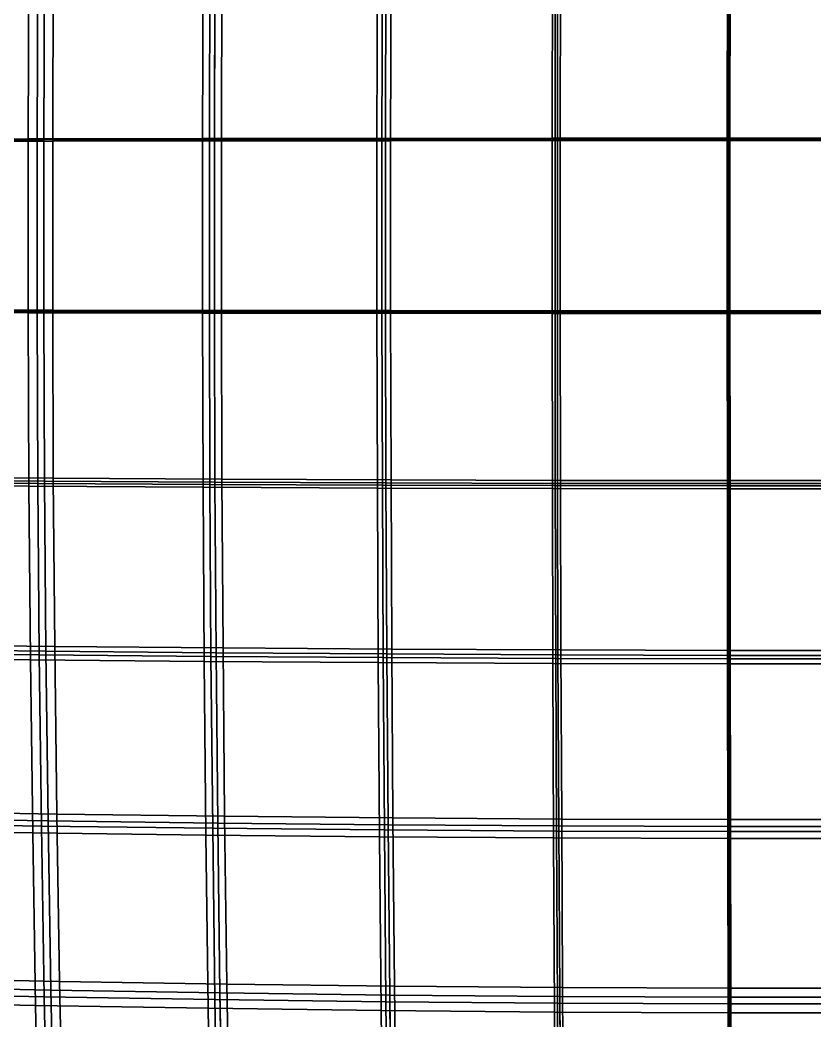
# Model space of a CAD drawing. Extents: x -19.1 to 22, y -19.1 to 19.9.
# Drawn here: x -4.93 to 0, y -4.93 to 1.28 of the extents above; entities that cross this region are included whole.
import ezdxf

# ---------------------------------------------------------------- set-up
doc = ezdxf.new("R2010")
doc.units = 0
for name, color, linetype in [('LOWERTENDONS', 7, 'CONTINUOUS'), ('TESTBASES', 7, 'CONTINUOUS'), ('UPPERTENDONS', 7, 'CONTINUOUS')]:
    doc.layers.add(name, color=color, linetype=linetype)

msp = doc.modelspace()

# ---------------------------------------------------------------- linework, layer by layer
at = {"layer": 'LOWERTENDONS'}
for p, q in [((-4.78, 0.528, 34.526), (-4.776, 1.582, 34.496)), ((-3.719, 1.588, 34.625), (-3.722, 0.53, 34.657)), ((-2.662, 0.531, 34.755), (-2.659, 1.593, 34.721)), ((-1.596, 1.596, 34.787), (-1.597, 0.532, 34.82)), ((-0.532, 1.597, 34.82), (-0.533, 0.533, 34.852)), ((-4.78, -0.528, 34.526), (-4.78, 0.528, 34.526)), ((-3.722, 0.53, 34.657), (-3.722, -0.53, 34.657)), ((-2.662, -0.531, 34.755), (-2.662, 0.531, 34.755)), ((-1.597, 0.532, 34.82), (-1.597, -0.532, 34.82)), ((-0.533, 0.533, 34.852), (-0.533, -0.533, 34.852)), ((-4.776, -1.582, 34.496), (-4.78, -0.528, 34.526)), ((-3.722, -0.53, 34.657), (-3.719, -1.588, 34.625)), ((-2.659, -1.593, 34.721), (-2.662, -0.531, 34.755)), ((-1.597, -0.532, 34.82), (-1.596, -1.596, 34.787)), ((-0.533, -0.533, 34.852), (-0.532, -1.597, 34.82)), ((-4.767, -2.636, 34.432), (-4.776, -1.582, 34.496)), ((-3.719, -1.588, 34.625), (-3.712, -2.646, 34.561)), ((-2.653, -2.653, 34.658), (-2.659, -1.593, 34.721)), ((-1.596, -1.596, 34.787), (-1.593, -2.659, 34.721)), ((-0.532, -1.597, 34.82), (-0.531, -2.662, 34.755)), ((-4.754, -3.688, 34.337), (-4.767, -2.636, 34.432)), ((-3.712, -2.646, 34.561), (-3.701, -3.701, 34.464)), ((-2.646, -3.712, 34.561), (-2.653, -2.653, 34.658)), ((-1.593, -2.659, 34.721), (-1.588, -3.719, 34.625)), ((-0.531, -2.662, 34.755), (-0.53, -3.722, 34.657)), ((-4.736, -4.736, 34.211), (-4.754, -3.688, 34.337)), ((-3.701, -3.701, 34.464), (-3.688, -4.754, 34.337)), ((-2.636, -4.767, 34.432), (-2.646, -3.712, 34.561)), ((-1.588, -3.719, 34.625), (-1.582, -4.776, 34.496)), ((-0.53, -3.722, 34.657), (-0.528, -4.78, 34.526)), ((-4.714, -5.779, 34.053), (-4.736, -4.736, 34.211)), ((-3.688, -4.754, 34.337), (-3.67, -5.801, 34.178)), ((-2.624, -5.817, 34.271), (-2.636, -4.767, 34.432)), ((-1.582, -4.776, 34.496), (-1.576, -5.828, 34.333)), ((-0.528, -4.78, 34.526), (-0.525, -5.833, 34.365))]:
    msp.add_line(p, q, dxfattribs=at)
at = {"layer": 'TESTBASES'}
for points in [[(-5.95, 0.536, 35.055), (-5.945, 1.608, 35.022), (-4.872, 1.614, 35.188), (-4.876, 0.539, 35.219)], [(-4.876, 0.539, 35.219), (-4.872, 1.614, 35.188), (-3.793, 1.62, 35.321), (-3.796, 0.541, 35.353)], [(-3.796, 0.541, 35.353), (-3.793, 1.62, 35.321), (-2.712, 1.625, 35.419), (-2.715, 0.542, 35.453)], [(-2.715, 0.542, 35.453), (-2.712, 1.625, 35.419), (-1.628, 1.628, 35.486), (-1.629, 0.543, 35.519)], [(-1.629, 0.543, 35.519), (-1.628, 1.628, 35.486), (-0.543, 1.629, 35.519), (-0.544, 0.544, 35.552)], [(-0.544, 0.544, 35.552), (-0.543, 1.629, 35.519), (0.543, 1.629, 35.519), (0.544, 0.544, 35.552)], [(-5.883, 0.53, 34.661), (-5.878, 1.59, 34.628), (-4.817, 1.596, 34.793), (-4.821, 0.533, 34.823)], [(-5.883, 0.53, 34.661), (-5.878, 1.59, 34.628), (-4.817, 1.596, 34.793), (-4.821, 0.533, 34.823)], [(-5.833, 0.525, 34.365), (-5.828, 1.576, 34.333), (-4.776, 1.582, 34.496), (-4.78, 0.528, 34.526)], [(-5.833, 0.525, 34.365), (-5.828, 1.576, 34.333), (-4.776, 1.582, 34.496), (-4.78, 0.528, 34.526)], [(-5.766, 0.519, 33.971), (-5.761, 1.558, 33.939), (-4.721, 1.564, 34.1), (-4.725, 0.522, 34.13)], [(-4.821, 0.533, 34.823), (-4.817, 1.596, 34.793), (-3.751, 1.602, 34.923), (-3.754, 0.535, 34.955)], [(-4.821, 0.533, 34.823), (-4.817, 1.596, 34.793), (-3.751, 1.602, 34.923), (-3.754, 0.535, 34.955)], [(-4.78, 0.528, 34.526), (-4.776, 1.582, 34.496), (-3.719, 1.588, 34.625), (-3.722, 0.53, 34.657)], [(-4.78, 0.528, 34.526), (-4.776, 1.582, 34.496), (-3.719, 1.588, 34.625), (-3.722, 0.53, 34.657)], [(-4.725, 0.522, 34.13), (-4.721, 1.564, 34.1), (-3.676, 1.57, 34.228), (-3.679, 0.524, 34.259)], [(-3.754, 0.535, 34.955), (-3.751, 1.602, 34.923), (-2.681, 1.607, 35.02), (-2.684, 0.536, 35.054)], [(-3.754, 0.535, 34.955), (-3.751, 1.602, 34.923), (-2.681, 1.607, 35.02), (-2.684, 0.536, 35.054)], [(-3.722, 0.53, 34.657), (-3.719, 1.588, 34.625), (-2.659, 1.593, 34.721), (-2.662, 0.531, 34.755)], [(-3.722, 0.53, 34.657), (-3.719, 1.588, 34.625), (-2.659, 1.593, 34.721), (-2.662, 0.531, 34.755)], [(-3.679, 0.524, 34.259), (-3.676, 1.57, 34.228), (-2.628, 1.575, 34.323), (-2.631, 0.525, 34.356)], [(-2.684, 0.536, 35.054), (-2.681, 1.607, 35.02), (-1.61, 1.61, 35.087), (-1.611, 0.537, 35.119)], [(-2.684, 0.536, 35.054), (-2.681, 1.607, 35.02), (-1.61, 1.61, 35.087), (-1.611, 0.537, 35.119)], [(-2.662, 0.531, 34.755), (-2.659, 1.593, 34.721), (-1.596, 1.596, 34.787), (-1.597, 0.532, 34.82)], [(-2.662, 0.531, 34.755), (-2.659, 1.593, 34.721), (-1.596, 1.596, 34.787), (-1.597, 0.532, 34.82)], [(-2.631, 0.525, 34.356), (-2.628, 1.575, 34.323), (-1.578, 1.578, 34.388), (-1.579, 0.526, 34.42)], [(-1.611, 0.537, 35.119), (-1.61, 1.61, 35.087), (-0.537, 1.611, 35.119), (-0.538, 0.538, 35.152)], [(-1.611, 0.537, 35.119), (-1.61, 1.61, 35.087), (-0.537, 1.611, 35.119), (-0.538, 0.538, 35.152)], [(-1.597, 0.532, 34.82), (-1.596, 1.596, 34.787), (-0.532, 1.597, 34.82), (-0.533, 0.533, 34.852)], [(-1.597, 0.532, 34.82), (-1.596, 1.596, 34.787), (-0.532, 1.597, 34.82), (-0.533, 0.533, 34.852)], [(-1.579, 0.526, 34.42), (-1.578, 1.578, 34.388), (-0.526, 1.579, 34.42), (-0.527, 0.527, 34.452)], [(-0.538, 0.538, 35.152), (-0.537, 1.611, 35.119), (0.537, 1.611, 35.119), (0.538, 0.538, 35.152)], [(-0.538, 0.538, 35.152), (-0.537, 1.611, 35.119), (0.537, 1.611, 35.119), (0.538, 0.538, 35.152)], [(-0.533, 0.533, 34.852), (-0.532, 1.597, 34.82), (0.532, 1.597, 34.82), (0.533, 0.533, 34.852)], [(-0.533, 0.533, 34.852), (-0.532, 1.597, 34.82), (0.532, 1.597, 34.82), (0.533, 0.533, 34.852)], [(-0.527, 0.527, 34.452), (-0.526, 1.579, 34.42), (0.526, 1.579, 34.42), (0.527, 0.527, 34.452)], [(-4.876, 0.539, 35.219), (-5.95, 0.536, 35.055), (-5.95, -0.536, 35.055), (-4.876, -0.539, 35.219)], [(-4.821, 0.533, 34.823), (-5.883, 0.53, 34.661), (-5.883, -0.53, 34.661), (-4.821, -0.533, 34.823)], [(-4.821, 0.533, 34.823), (-5.883, 0.53, 34.661), (-5.883, -0.53, 34.661), (-4.821, -0.533, 34.823)], [(-4.78, 0.528, 34.526), (-5.833, 0.525, 34.365), (-5.833, -0.525, 34.365), (-4.78, -0.528, 34.526)], [(-4.78, 0.528, 34.526), (-5.833, 0.525, 34.365), (-5.833, -0.525, 34.365), (-4.78, -0.528, 34.526)], [(-4.725, 0.522, 34.13), (-5.766, 0.519, 33.971), (-5.766, -0.519, 33.971), (-4.725, -0.522, 34.13)], [(-3.796, 0.541, 35.353), (-4.876, 0.539, 35.219), (-4.876, -0.539, 35.219), (-3.796, -0.541, 35.353)], [(-3.754, 0.535, 34.955), (-4.821, 0.533, 34.823), (-4.821, -0.533, 34.823), (-3.754, -0.535, 34.955)], [(-3.754, 0.535, 34.955), (-4.821, 0.533, 34.823), (-4.821, -0.533, 34.823), (-3.754, -0.535, 34.955)], [(-3.722, 0.53, 34.657), (-4.78, 0.528, 34.526), (-4.78, -0.528, 34.526), (-3.722, -0.53, 34.657)], [(-3.722, 0.53, 34.657), (-4.78, 0.528, 34.526), (-4.78, -0.528, 34.526), (-3.722, -0.53, 34.657)], [(-3.679, 0.524, 34.259), (-4.725, 0.522, 34.13), (-4.725, -0.522, 34.13), (-3.679, -0.524, 34.259)], [(-2.715, 0.542, 35.453), (-3.796, 0.541, 35.353), (-3.796, -0.541, 35.353), (-2.715, -0.542, 35.453)], [(-2.684, 0.536, 35.054), (-3.754, 0.535, 34.955), (-3.754, -0.535, 34.955), (-2.684, -0.536, 35.054)], [(-2.684, 0.536, 35.054), (-3.754, 0.535, 34.955), (-3.754, -0.535, 34.955), (-2.684, -0.536, 35.054)], [(-2.662, 0.531, 34.755), (-3.722, 0.53, 34.657), (-3.722, -0.53, 34.657), (-2.662, -0.531, 34.755)], [(-2.662, 0.531, 34.755), (-3.722, 0.53, 34.657), (-3.722, -0.53, 34.657), (-2.662, -0.531, 34.755)], [(-2.631, 0.525, 34.356), (-3.679, 0.524, 34.259), (-3.679, -0.524, 34.259), (-2.631, -0.525, 34.356)], [(-1.629, 0.543, 35.519), (-2.715, 0.542, 35.453), (-2.715, -0.542, 35.453), (-1.629, -0.543, 35.519)], [(-1.611, 0.537, 35.119), (-2.684, 0.536, 35.054), (-2.684, -0.536, 35.054), (-1.611, -0.537, 35.119)], [(-1.611, 0.537, 35.119), (-2.684, 0.536, 35.054), (-2.684, -0.536, 35.054), (-1.611, -0.537, 35.119)], [(-1.597, 0.532, 34.82), (-2.662, 0.531, 34.755), (-2.662, -0.531, 34.755), (-1.597, -0.532, 34.82)], [(-1.597, 0.532, 34.82), (-2.662, 0.531, 34.755), (-2.662, -0.531, 34.755), (-1.597, -0.532, 34.82)], [(-1.579, 0.526, 34.42), (-2.631, 0.525, 34.356), (-2.631, -0.525, 34.356), (-1.579, -0.526, 34.42)], [(-0.544, 0.544, 35.552), (-1.629, 0.543, 35.519), (-1.629, -0.543, 35.519), (-0.544, -0.544, 35.552)], [(-0.538, 0.538, 35.152), (-1.611, 0.537, 35.119), (-1.611, -0.537, 35.119), (-0.538, -0.538, 35.152)], [(-0.538, 0.538, 35.152), (-1.611, 0.537, 35.119), (-1.611, -0.537, 35.119), (-0.538, -0.538, 35.152)], [(-0.533, 0.533, 34.852), (-1.597, 0.532, 34.82), (-1.597, -0.532, 34.82), (-0.533, -0.533, 34.852)], [(-0.533, 0.533, 34.852), (-1.597, 0.532, 34.82), (-1.597, -0.532, 34.82), (-0.533, -0.533, 34.852)], [(-0.527, 0.527, 34.452), (-1.579, 0.526, 34.42), (-1.579, -0.526, 34.42), (-0.527, -0.527, 34.452)], [(0.544, 0.544, 35.552), (-0.544, 0.544, 35.552), (-0.544, -0.544, 35.552), (0.544, -0.544, 35.552)], [(0.538, 0.538, 35.152), (-0.538, 0.538, 35.152), (-0.538, -0.538, 35.152), (0.538, -0.538, 35.152)], [(0.538, 0.538, 35.152), (-0.538, 0.538, 35.152), (-0.538, -0.538, 35.152), (0.538, -0.538, 35.152)], [(0.533, 0.533, 34.852), (-0.533, 0.533, 34.852), (-0.533, -0.533, 34.852), (0.533, -0.533, 34.852)], [(0.533, 0.533, 34.852), (-0.533, 0.533, 34.852), (-0.533, -0.533, 34.852), (0.533, -0.533, 34.852)], [(0.527, 0.527, 34.452), (-0.527, 0.527, 34.452), (-0.527, -0.527, 34.452), (0.527, -0.527, 34.452)], [(-5.95, -0.536, 35.055), (-5.945, -1.608, 35.022), (-4.872, -1.614, 35.188), (-4.876, -0.539, 35.219)], [(-5.883, -0.53, 34.661), (-5.878, -1.59, 34.628), (-4.817, -1.596, 34.793), (-4.821, -0.533, 34.823)], [(-5.883, -0.53, 34.661), (-5.878, -1.59, 34.628), (-4.817, -1.596, 34.793), (-4.821, -0.533, 34.823)], [(-5.833, -0.525, 34.365), (-5.828, -1.576, 34.333), (-4.776, -1.582, 34.496), (-4.78, -0.528, 34.526)], [(-5.833, -0.525, 34.365), (-5.828, -1.576, 34.333), (-4.776, -1.582, 34.496), (-4.78, -0.528, 34.526)], [(-5.766, -0.519, 33.971), (-5.761, -1.558, 33.939), (-4.721, -1.564, 34.1), (-4.725, -0.522, 34.13)], [(-4.876, -0.539, 35.219), (-4.872, -1.614, 35.188), (-3.793, -1.62, 35.321), (-3.796, -0.541, 35.353)], [(-4.821, -0.533, 34.823), (-4.817, -1.596, 34.793), (-3.751, -1.602, 34.923), (-3.754, -0.535, 34.955)], [(-4.821, -0.533, 34.823), (-4.817, -1.596, 34.793), (-3.751, -1.602, 34.923), (-3.754, -0.535, 34.955)], [(-4.78, -0.528, 34.526), (-4.776, -1.582, 34.496), (-3.719, -1.588, 34.625), (-3.722, -0.53, 34.657)], [(-4.78, -0.528, 34.526), (-4.776, -1.582, 34.496), (-3.719, -1.588, 34.625), (-3.722, -0.53, 34.657)], [(-4.725, -0.522, 34.13), (-4.721, -1.564, 34.1), (-3.676, -1.57, 34.228), (-3.679, -0.524, 34.259)], [(-3.796, -0.541, 35.353), (-3.793, -1.62, 35.321), (-2.712, -1.625, 35.419), (-2.715, -0.542, 35.453)], [(-3.754, -0.535, 34.955), (-3.751, -1.602, 34.923), (-2.681, -1.607, 35.02), (-2.684, -0.536, 35.054)], [(-3.754, -0.535, 34.955), (-3.751, -1.602, 34.923), (-2.681, -1.607, 35.02), (-2.684, -0.536, 35.054)], [(-3.722, -0.53, 34.657), (-3.719, -1.588, 34.625), (-2.659, -1.593, 34.721), (-2.662, -0.531, 34.755)], [(-3.722, -0.53, 34.657), (-3.719, -1.588, 34.625), (-2.659, -1.593, 34.721), (-2.662, -0.531, 34.755)], [(-3.679, -0.524, 34.259), (-3.676, -1.57, 34.228), (-2.628, -1.575, 34.323), (-2.631, -0.525, 34.356)], [(-2.715, -0.542, 35.453), (-2.712, -1.625, 35.419), (-1.628, -1.628, 35.486), (-1.629, -0.543, 35.519)], [(-2.684, -0.536, 35.054), (-2.681, -1.607, 35.02), (-1.61, -1.61, 35.087), (-1.611, -0.537, 35.119)], [(-2.684, -0.536, 35.054), (-2.681, -1.607, 35.02), (-1.61, -1.61, 35.087), (-1.611, -0.537, 35.119)], [(-2.662, -0.531, 34.755), (-2.659, -1.593, 34.721), (-1.596, -1.596, 34.787), (-1.597, -0.532, 34.82)], [(-2.662, -0.531, 34.755), (-2.659, -1.593, 34.721), (-1.596, -1.596, 34.787), (-1.597, -0.532, 34.82)], [(-2.631, -0.525, 34.356), (-2.628, -1.575, 34.323), (-1.578, -1.578, 34.388), (-1.579, -0.526, 34.42)], [(-1.629, -0.543, 35.519), (-1.628, -1.628, 35.486), (-0.543, -1.629, 35.519), (-0.544, -0.544, 35.552)], [(-1.611, -0.537, 35.119), (-1.61, -1.61, 35.087), (-0.537, -1.611, 35.119), (-0.538, -0.538, 35.152)], [(-1.611, -0.537, 35.119), (-1.61, -1.61, 35.087), (-0.537, -1.611, 35.119), (-0.538, -0.538, 35.152)], [(-1.597, -0.532, 34.82), (-1.596, -1.596, 34.787), (-0.532, -1.597, 34.82), (-0.533, -0.533, 34.852)], [(-1.597, -0.532, 34.82), (-1.596, -1.596, 34.787), (-0.532, -1.597, 34.82), (-0.533, -0.533, 34.852)], [(-1.579, -0.526, 34.42), (-1.578, -1.578, 34.388), (-0.526, -1.579, 34.42), (-0.527, -0.527, 34.452)], [(-0.544, -0.544, 35.552), (-0.543, -1.629, 35.519), (0.543, -1.629, 35.519), (0.544, -0.544, 35.552)], [(-0.538, -0.538, 35.152), (-0.537, -1.611, 35.119), (0.537, -1.611, 35.119), (0.538, -0.538, 35.152)], [(-0.538, -0.538, 35.152), (-0.537, -1.611, 35.119), (0.537, -1.611, 35.119), (0.538, -0.538, 35.152)], [(-0.533, -0.533, 34.852), (-0.532, -1.597, 34.82), (0.532, -1.597, 34.82), (0.533, -0.533, 34.852)], [(-0.533, -0.533, 34.852), (-0.532, -1.597, 34.82), (0.532, -1.597, 34.82), (0.533, -0.533, 34.852)], [(-0.527, -0.527, 34.452), (-0.526, -1.579, 34.42), (0.526, -1.579, 34.42), (0.527, -0.527, 34.452)], [(-4.872, -1.614, 35.188), (-5.945, -1.608, 35.022), (-5.934, -2.677, 34.959), (-4.862, -2.689, 35.123)], [(-4.817, -1.596, 34.793), (-5.878, -1.59, 34.628), (-5.867, -2.647, 34.566), (-4.808, -2.659, 34.728)], [(-4.817, -1.596, 34.793), (-5.878, -1.59, 34.628), (-5.867, -2.647, 34.566), (-4.808, -2.659, 34.728)], [(-4.776, -1.582, 34.496), (-5.828, -1.576, 34.333), (-5.817, -2.624, 34.271), (-4.767, -2.636, 34.432)], [(-4.776, -1.582, 34.496), (-5.828, -1.576, 34.333), (-5.817, -2.624, 34.271), (-4.767, -2.636, 34.432)], [(-4.721, -1.564, 34.1), (-5.761, -1.558, 33.939), (-5.75, -2.594, 33.878), (-4.712, -2.606, 34.037)], [(-3.751, -1.602, 34.923), (-4.817, -1.596, 34.793), (-4.808, -2.659, 34.728), (-3.744, -2.669, 34.858)], [(-3.751, -1.602, 34.923), (-4.817, -1.596, 34.793), (-4.808, -2.659, 34.728), (-3.744, -2.669, 34.858)], [(-3.719, -1.588, 34.625), (-4.776, -1.582, 34.496), (-4.767, -2.636, 34.432), (-3.712, -2.646, 34.561)], [(-3.719, -1.588, 34.625), (-4.776, -1.582, 34.496), (-4.767, -2.636, 34.432), (-3.712, -2.646, 34.561)], [(-3.676, -1.57, 34.228), (-4.721, -1.564, 34.1), (-4.712, -2.606, 34.037), (-3.669, -2.616, 34.164)], [(-2.681, -1.607, 35.02), (-3.751, -1.602, 34.923), (-3.744, -2.669, 34.858), (-2.676, -2.676, 34.956)], [(-2.681, -1.607, 35.02), (-3.751, -1.602, 34.923), (-3.744, -2.669, 34.858), (-2.676, -2.676, 34.956)], [(-2.659, -1.593, 34.721), (-3.719, -1.588, 34.625), (-3.712, -2.646, 34.561), (-2.653, -2.653, 34.658)], [(-2.659, -1.593, 34.721), (-3.719, -1.588, 34.625), (-3.712, -2.646, 34.561), (-2.653, -2.653, 34.658)], [(-2.628, -1.575, 34.323), (-3.676, -1.57, 34.228), (-3.669, -2.616, 34.164), (-2.623, -2.623, 34.26)], [(-1.61, -1.61, 35.087), (-2.681, -1.607, 35.02), (-2.676, -2.676, 34.956), (-1.607, -2.681, 35.02)], [(-1.61, -1.61, 35.087), (-2.681, -1.607, 35.02), (-2.676, -2.676, 34.956), (-1.607, -2.681, 35.02)], [(-1.596, -1.596, 34.787), (-2.659, -1.593, 34.721), (-2.653, -2.653, 34.658), (-1.593, -2.659, 34.721)], [(-1.596, -1.596, 34.787), (-2.659, -1.593, 34.721), (-2.653, -2.653, 34.658), (-1.593, -2.659, 34.721)], [(-1.578, -1.578, 34.388), (-2.628, -1.575, 34.323), (-2.623, -2.623, 34.26), (-1.575, -2.628, 34.323)], [(-0.537, -1.611, 35.119), (-1.61, -1.61, 35.087), (-1.607, -2.681, 35.02), (-0.536, -2.684, 35.054)], [(-0.537, -1.611, 35.119), (-1.61, -1.61, 35.087), (-1.607, -2.681, 35.02), (-0.536, -2.684, 35.054)], [(-0.532, -1.597, 34.82), (-1.596, -1.596, 34.787), (-1.593, -2.659, 34.721), (-0.531, -2.662, 34.755)], [(-0.532, -1.597, 34.82), (-1.596, -1.596, 34.787), (-1.593, -2.659, 34.721), (-0.531, -2.662, 34.755)], [(-0.526, -1.579, 34.42), (-1.578, -1.578, 34.388), (-1.575, -2.628, 34.323), (-0.525, -2.631, 34.356)], [(0.537, -1.611, 35.119), (-0.537, -1.611, 35.119), (-0.536, -2.684, 35.054), (0.536, -2.684, 35.054)], [(0.537, -1.611, 35.119), (-0.537, -1.611, 35.119), (-0.536, -2.684, 35.054), (0.536, -2.684, 35.054)], [(0.532, -1.597, 34.82), (-0.532, -1.597, 34.82), (-0.531, -2.662, 34.755), (0.531, -2.662, 34.755)], [(0.532, -1.597, 34.82), (-0.532, -1.597, 34.82), (-0.531, -2.662, 34.755), (0.531, -2.662, 34.755)], [(0.526, -1.579, 34.42), (-0.526, -1.579, 34.42), (-0.525, -2.631, 34.356), (0.525, -2.631, 34.356)], [(-3.793, -1.62, 35.321), (-4.872, -1.614, 35.188), (-4.862, -2.689, 35.123), (-3.786, -2.7, 35.255)], [(-2.712, -1.625, 35.419), (-3.793, -1.62, 35.321), (-3.786, -2.7, 35.255), (-2.707, -2.707, 35.354)], [(-1.628, -1.628, 35.486), (-2.712, -1.625, 35.419), (-2.707, -2.707, 35.354), (-1.625, -2.712, 35.419)], [(-0.543, -1.629, 35.519), (-1.628, -1.628, 35.486), (-1.625, -2.712, 35.419), (-0.542, -2.715, 35.453)], [(0.543, -1.629, 35.519), (-0.543, -1.629, 35.519), (-0.542, -2.715, 35.453), (0.542, -2.715, 35.453)], [(-5.75, -2.594, 33.878), (-5.734, -3.628, 33.786), (-4.699, -3.646, 33.943), (-4.712, -2.606, 34.037)], [(-5.867, -2.647, 34.566), (-5.85, -3.702, 34.472), (-4.794, -3.72, 34.632), (-4.808, -2.659, 34.728)], [(-5.867, -2.647, 34.566), (-5.85, -3.702, 34.472), (-4.794, -3.72, 34.632), (-4.808, -2.659, 34.728)], [(-5.817, -2.624, 34.271), (-5.801, -3.67, 34.178), (-4.754, -3.688, 34.337), (-4.767, -2.636, 34.432)], [(-5.817, -2.624, 34.271), (-5.801, -3.67, 34.178), (-4.754, -3.688, 34.337), (-4.767, -2.636, 34.432)], [(-4.808, -2.659, 34.728), (-4.794, -3.72, 34.632), (-3.733, -3.733, 34.761), (-3.744, -2.669, 34.858)], [(-4.808, -2.659, 34.728), (-4.794, -3.72, 34.632), (-3.733, -3.733, 34.761), (-3.744, -2.669, 34.858)], [(-4.767, -2.636, 34.432), (-4.754, -3.688, 34.337), (-3.701, -3.701, 34.464), (-3.712, -2.646, 34.561)], [(-4.767, -2.636, 34.432), (-4.754, -3.688, 34.337), (-3.701, -3.701, 34.464), (-3.712, -2.646, 34.561)], [(-4.712, -2.606, 34.037), (-4.699, -3.646, 33.943), (-3.659, -3.659, 34.069), (-3.669, -2.616, 34.164)], [(-3.712, -2.646, 34.561), (-3.701, -3.701, 34.464), (-2.646, -3.712, 34.561), (-2.653, -2.653, 34.658)], [(-3.712, -2.646, 34.561), (-3.701, -3.701, 34.464), (-2.646, -3.712, 34.561), (-2.653, -2.653, 34.658)], [(-3.669, -2.616, 34.164), (-3.659, -3.659, 34.069), (-2.616, -3.669, 34.164), (-2.623, -2.623, 34.26)], [(-2.653, -2.653, 34.658), (-2.646, -3.712, 34.561), (-1.588, -3.719, 34.625), (-1.593, -2.659, 34.721)], [(-2.653, -2.653, 34.658), (-2.646, -3.712, 34.561), (-1.588, -3.719, 34.625), (-1.593, -2.659, 34.721)], [(-2.623, -2.623, 34.26), (-2.616, -3.669, 34.164), (-1.57, -3.676, 34.228), (-1.575, -2.628, 34.323)], [(-1.593, -2.659, 34.721), (-1.588, -3.719, 34.625), (-0.53, -3.722, 34.657), (-0.531, -2.662, 34.755)], [(-1.593, -2.659, 34.721), (-1.588, -3.719, 34.625), (-0.53, -3.722, 34.657), (-0.531, -2.662, 34.755)], [(-1.575, -2.628, 34.323), (-1.57, -3.676, 34.228), (-0.524, -3.679, 34.259), (-0.525, -2.631, 34.356)], [(-0.531, -2.662, 34.755), (-0.53, -3.722, 34.657), (0.53, -3.722, 34.657), (0.531, -2.662, 34.755)], [(-0.531, -2.662, 34.755), (-0.53, -3.722, 34.657), (0.53, -3.722, 34.657), (0.531, -2.662, 34.755)], [(-0.525, -2.631, 34.356), (-0.524, -3.679, 34.259), (0.524, -3.679, 34.259), (0.525, -2.631, 34.356)], [(-5.934, -2.677, 34.959), (-5.917, -3.744, 34.864), (-4.849, -3.762, 35.026), (-4.862, -2.689, 35.123)], [(-4.862, -2.689, 35.123), (-4.849, -3.762, 35.026), (-3.776, -3.776, 35.157), (-3.786, -2.7, 35.255)], [(-3.786, -2.7, 35.255), (-3.776, -3.776, 35.157), (-2.7, -3.786, 35.255), (-2.707, -2.707, 35.354)], [(-3.744, -2.669, 34.858), (-3.733, -3.733, 34.761), (-2.669, -3.744, 34.858), (-2.676, -2.676, 34.956)], [(-3.744, -2.669, 34.858), (-3.733, -3.733, 34.761), (-2.669, -3.744, 34.858), (-2.676, -2.676, 34.956)], [(-2.707, -2.707, 35.354), (-2.7, -3.786, 35.255), (-1.62, -3.793, 35.321), (-1.625, -2.712, 35.419)], [(-2.676, -2.676, 34.956), (-2.669, -3.744, 34.858), (-1.602, -3.751, 34.923), (-1.607, -2.681, 35.02)], [(-2.676, -2.676, 34.956), (-2.669, -3.744, 34.858), (-1.602, -3.751, 34.923), (-1.607, -2.681, 35.02)], [(-1.625, -2.712, 35.419), (-1.62, -3.793, 35.321), (-0.541, -3.796, 35.353), (-0.542, -2.715, 35.453)], [(-1.607, -2.681, 35.02), (-1.602, -3.751, 34.923), (-0.535, -3.754, 34.955), (-0.536, -2.684, 35.054)], [(-1.607, -2.681, 35.02), (-1.602, -3.751, 34.923), (-0.535, -3.754, 34.955), (-0.536, -2.684, 35.054)], [(-0.542, -2.715, 35.453), (-0.541, -3.796, 35.353), (0.541, -3.796, 35.353), (0.542, -2.715, 35.453)], [(-0.536, -2.684, 35.054), (-0.535, -3.754, 34.955), (0.535, -3.754, 34.955), (0.536, -2.684, 35.054)], [(-0.536, -2.684, 35.054), (-0.535, -3.754, 34.955), (0.535, -3.754, 34.955), (0.536, -2.684, 35.054)], [(-4.699, -3.646, 33.943), (-5.734, -3.628, 33.786), (-5.713, -4.66, 33.662), (-4.682, -4.682, 33.818)], [(-3.659, -3.659, 34.069), (-4.699, -3.646, 33.943), (-4.682, -4.682, 33.818), (-3.646, -4.699, 33.943)], [(-2.616, -3.669, 34.164), (-3.659, -3.659, 34.069), (-3.646, -4.699, 33.943), (-2.606, -4.712, 34.037)], [(-4.794, -3.72, 34.632), (-5.85, -3.702, 34.472), (-5.829, -4.755, 34.346), (-4.777, -4.777, 34.505)], [(-4.794, -3.72, 34.632), (-5.85, -3.702, 34.472), (-5.829, -4.755, 34.346), (-4.777, -4.777, 34.505)], [(-4.754, -3.688, 34.337), (-5.801, -3.67, 34.178), (-5.779, -4.714, 34.053), (-4.736, -4.736, 34.211)], [(-4.754, -3.688, 34.337), (-5.801, -3.67, 34.178), (-5.779, -4.714, 34.053), (-4.736, -4.736, 34.211)], [(-3.733, -3.733, 34.761), (-4.794, -3.72, 34.632), (-4.777, -4.777, 34.505), (-3.72, -4.794, 34.632)], [(-3.733, -3.733, 34.761), (-4.794, -3.72, 34.632), (-4.777, -4.777, 34.505), (-3.72, -4.794, 34.632)], [(-3.701, -3.701, 34.464), (-4.754, -3.688, 34.337), (-4.736, -4.736, 34.211), (-3.688, -4.754, 34.337)], [(-3.701, -3.701, 34.464), (-4.754, -3.688, 34.337), (-4.736, -4.736, 34.211), (-3.688, -4.754, 34.337)], [(-2.646, -3.712, 34.561), (-3.701, -3.701, 34.464), (-3.688, -4.754, 34.337), (-2.636, -4.767, 34.432)], [(-2.646, -3.712, 34.561), (-3.701, -3.701, 34.464), (-3.688, -4.754, 34.337), (-2.636, -4.767, 34.432)], [(-1.588, -3.719, 34.625), (-2.646, -3.712, 34.561), (-2.636, -4.767, 34.432), (-1.582, -4.776, 34.496)], [(-1.588, -3.719, 34.625), (-2.646, -3.712, 34.561), (-2.636, -4.767, 34.432), (-1.582, -4.776, 34.496)], [(-1.57, -3.676, 34.228), (-2.616, -3.669, 34.164), (-2.606, -4.712, 34.037), (-1.564, -4.721, 34.1)], [(-0.53, -3.722, 34.657), (-1.588, -3.719, 34.625), (-1.582, -4.776, 34.496), (-0.528, -4.78, 34.526)], [(-0.53, -3.722, 34.657), (-1.588, -3.719, 34.625), (-1.582, -4.776, 34.496), (-0.528, -4.78, 34.526)], [(-0.524, -3.679, 34.259), (-1.57, -3.676, 34.228), (-1.564, -4.721, 34.1), (-0.522, -4.725, 34.13)], [(0.524, -3.679, 34.259), (-0.524, -3.679, 34.259), (-0.522, -4.725, 34.13), (0.522, -4.725, 34.13)], [(-4.849, -3.762, 35.026), (-5.917, -3.744, 34.864), (-5.895, -4.809, 34.737), (-4.831, -4.831, 34.898)], [(-3.776, -3.776, 35.157), (-4.849, -3.762, 35.026), (-4.831, -4.831, 34.898), (-3.762, -4.849, 35.026)], [(-2.7, -3.786, 35.255), (-3.776, -3.776, 35.157), (-3.762, -4.849, 35.026), (-2.689, -4.862, 35.123)], [(-2.669, -3.744, 34.858), (-3.733, -3.733, 34.761), (-3.72, -4.794, 34.632), (-2.659, -4.808, 34.728)], [(-2.669, -3.744, 34.858), (-3.733, -3.733, 34.761), (-3.72, -4.794, 34.632), (-2.659, -4.808, 34.728)], [(-1.602, -3.751, 34.923), (-2.669, -3.744, 34.858), (-2.659, -4.808, 34.728), (-1.596, -4.817, 34.793)], [(-1.602, -3.751, 34.923), (-2.669, -3.744, 34.858), (-2.659, -4.808, 34.728), (-1.596, -4.817, 34.793)], [(-0.535, -3.754, 34.955), (-1.602, -3.751, 34.923), (-1.596, -4.817, 34.793), (-0.533, -4.821, 34.823)], [(-0.535, -3.754, 34.955), (-1.602, -3.751, 34.923), (-1.596, -4.817, 34.793), (-0.533, -4.821, 34.823)], [(0.535, -3.754, 34.955), (-0.535, -3.754, 34.955), (-0.533, -4.821, 34.823), (0.533, -4.821, 34.823)], [(0.535, -3.754, 34.955), (-0.535, -3.754, 34.955), (-0.533, -4.821, 34.823), (0.533, -4.821, 34.823)], [(0.53, -3.722, 34.657), (-0.53, -3.722, 34.657), (-0.528, -4.78, 34.526), (0.528, -4.78, 34.526)], [(0.53, -3.722, 34.657), (-0.53, -3.722, 34.657), (-0.528, -4.78, 34.526), (0.528, -4.78, 34.526)], [(-1.62, -3.793, 35.321), (-2.7, -3.786, 35.255), (-2.689, -4.862, 35.123), (-1.614, -4.872, 35.188)], [(-0.541, -3.796, 35.353), (-1.62, -3.793, 35.321), (-1.614, -4.872, 35.188), (-0.539, -4.876, 35.219)], [(0.541, -3.796, 35.353), (-0.541, -3.796, 35.353), (-0.539, -4.876, 35.219), (0.539, -4.876, 35.219)], [(-5.779, -4.714, 34.053), (-5.754, -5.754, 33.897), (-4.714, -5.779, 34.053), (-4.736, -4.736, 34.211)], [(-5.779, -4.714, 34.053), (-5.754, -5.754, 33.897), (-4.714, -5.779, 34.053), (-4.736, -4.736, 34.211)], [(-5.713, -4.66, 33.662), (-5.688, -5.688, 33.508), (-4.66, -5.713, 33.662), (-4.682, -4.682, 33.818)], [(-4.682, -4.682, 33.818), (-4.66, -5.713, 33.662), (-3.628, -5.734, 33.786), (-3.646, -4.699, 33.943)], [(-3.646, -4.699, 33.943), (-3.628, -5.734, 33.786), (-2.594, -5.75, 33.878), (-2.606, -4.712, 34.037)], [(-2.606, -4.712, 34.037), (-2.594, -5.75, 33.878), (-1.558, -5.761, 33.939), (-1.564, -4.721, 34.1)], [(-5.829, -4.755, 34.346), (-5.804, -5.804, 34.189), (-4.755, -5.829, 34.346), (-4.777, -4.777, 34.505)], [(-5.829, -4.755, 34.346), (-5.804, -5.804, 34.189), (-4.755, -5.829, 34.346), (-4.777, -4.777, 34.505)], [(-4.736, -4.736, 34.211), (-4.714, -5.779, 34.053), (-3.67, -5.801, 34.178), (-3.688, -4.754, 34.337)], [(-4.736, -4.736, 34.211), (-4.714, -5.779, 34.053), (-3.67, -5.801, 34.178), (-3.688, -4.754, 34.337)], [(-3.688, -4.754, 34.337), (-3.67, -5.801, 34.178), (-2.624, -5.817, 34.271), (-2.636, -4.767, 34.432)], [(-3.688, -4.754, 34.337), (-3.67, -5.801, 34.178), (-2.624, -5.817, 34.271), (-2.636, -4.767, 34.432)], [(-2.636, -4.767, 34.432), (-2.624, -5.817, 34.271), (-1.576, -5.828, 34.333), (-1.582, -4.776, 34.496)], [(-2.636, -4.767, 34.432), (-2.624, -5.817, 34.271), (-1.576, -5.828, 34.333), (-1.582, -4.776, 34.496)], [(-1.582, -4.776, 34.496), (-1.576, -5.828, 34.333), (-0.525, -5.833, 34.365), (-0.528, -4.78, 34.526)], [(-1.582, -4.776, 34.496), (-1.576, -5.828, 34.333), (-0.525, -5.833, 34.365), (-0.528, -4.78, 34.526)], [(-1.564, -4.721, 34.1), (-1.558, -5.761, 33.939), (-0.519, -5.766, 33.971), (-0.522, -4.725, 34.13)], [(0.522, -4.725, 34.13), (-0.522, -4.725, 34.13), (-0.519, -5.766, 33.971), (0.519, -5.766, 33.971)], [(-5.895, -4.809, 34.737), (-5.87, -5.87, 34.578), (-4.809, -5.895, 34.737), (-4.831, -4.831, 34.898)], [(-4.831, -4.831, 34.898), (-4.809, -5.895, 34.737), (-3.744, -5.917, 34.864), (-3.762, -4.849, 35.026)], [(-4.777, -4.777, 34.505), (-4.755, -5.829, 34.346), (-3.702, -5.85, 34.472), (-3.72, -4.794, 34.632)], [(-4.777, -4.777, 34.505), (-4.755, -5.829, 34.346), (-3.702, -5.85, 34.472), (-3.72, -4.794, 34.632)], [(-3.72, -4.794, 34.632), (-3.702, -5.85, 34.472), (-2.647, -5.867, 34.566), (-2.659, -4.808, 34.728)], [(-3.72, -4.794, 34.632), (-3.702, -5.85, 34.472), (-2.647, -5.867, 34.566), (-2.659, -4.808, 34.728)], [(-2.659, -4.808, 34.728), (-2.647, -5.867, 34.566), (-1.59, -5.878, 34.628), (-1.596, -4.817, 34.793)], [(-2.659, -4.808, 34.728), (-2.647, -5.867, 34.566), (-1.59, -5.878, 34.628), (-1.596, -4.817, 34.793)], [(-1.596, -4.817, 34.793), (-1.59, -5.878, 34.628), (-0.53, -5.883, 34.661), (-0.533, -4.821, 34.823)], [(-1.596, -4.817, 34.793), (-1.59, -5.878, 34.628), (-0.53, -5.883, 34.661), (-0.533, -4.821, 34.823)], [(0.533, -4.821, 34.823), (-0.533, -4.821, 34.823), (-0.53, -5.883, 34.661), (0.53, -5.883, 34.661)], [(0.533, -4.821, 34.823), (-0.533, -4.821, 34.823), (-0.53, -5.883, 34.661), (0.53, -5.883, 34.661)], [(0.528, -4.78, 34.526), (-0.528, -4.78, 34.526), (-0.525, -5.833, 34.365), (0.525, -5.833, 34.365)], [(0.528, -4.78, 34.526), (-0.528, -4.78, 34.526), (-0.525, -5.833, 34.365), (0.525, -5.833, 34.365)], [(-3.762, -4.849, 35.026), (-3.744, -5.917, 34.864), (-2.677, -5.934, 34.959), (-2.689, -4.862, 35.123)], [(-2.689, -4.862, 35.123), (-2.677, -5.934, 34.959), (-1.608, -5.945, 35.022), (-1.614, -4.872, 35.188)], [(-1.614, -4.872, 35.188), (-1.608, -5.945, 35.022), (-0.536, -5.95, 35.055), (-0.539, -4.876, 35.219)], [(0.539, -4.876, 35.219), (-0.539, -4.876, 35.219), (-0.536, -5.95, 35.055), (0.536, -5.95, 35.055)]]:
    msp.add_3dface(points, dxfattribs=at)
at = {"layer": 'UPPERTENDONS'}
for p, q in [((-4.821, 0.533, 34.823), (-5.883, 0.53, 34.661)), ((-3.754, 0.535, 34.955), (-4.821, 0.533, 34.823)), ((-2.684, 0.536, 35.054), (-3.754, 0.535, 34.955)), ((-1.611, 0.537, 35.119), (-2.684, 0.536, 35.054)), ((-0.538, 0.538, 35.152), (-1.611, 0.537, 35.119)), ((0.538, 0.538, 35.152), (-0.538, 0.538, 35.152)), ((-4.821, -0.533, 34.823), (-5.883, -0.53, 34.661)), ((-3.754, -0.535, 34.955), (-4.821, -0.533, 34.823)), ((-2.684, -0.536, 35.054), (-3.754, -0.535, 34.955)), ((-1.611, -0.537, 35.119), (-2.684, -0.536, 35.054)), ((-0.538, -0.538, 35.152), (-1.611, -0.537, 35.119)), ((0.538, -0.538, 35.152), (-0.538, -0.538, 35.152)), ((-4.817, -1.596, 34.793), (-5.878, -1.59, 34.628)), ((-3.751, -1.602, 34.923), (-4.817, -1.596, 34.793)), ((-2.681, -1.607, 35.02), (-3.751, -1.602, 34.923)), ((-1.61, -1.61, 35.087), (-2.681, -1.607, 35.02)), ((-0.537, -1.611, 35.119), (-1.61, -1.61, 35.087)), ((0.537, -1.611, 35.119), (-0.537, -1.611, 35.119)), ((-5.867, -2.647, 34.566), (-4.808, -2.659, 34.728)), ((-4.808, -2.659, 34.728), (-3.744, -2.669, 34.858)), ((-3.744, -2.669, 34.858), (-2.676, -2.676, 34.956)), ((-2.676, -2.676, 34.956), (-1.607, -2.681, 35.02)), ((-1.607, -2.681, 35.02), (-0.536, -2.684, 35.054)), ((-0.536, -2.684, 35.054), (0.536, -2.684, 35.054)), ((-4.794, -3.72, 34.632), (-5.85, -3.702, 34.472)), ((-3.733, -3.733, 34.761), (-4.794, -3.72, 34.632)), ((-2.669, -3.744, 34.858), (-3.733, -3.733, 34.761)), ((-1.602, -3.751, 34.923), (-2.669, -3.744, 34.858)), ((-0.535, -3.754, 34.955), (-1.602, -3.751, 34.923)), ((0.535, -3.754, 34.955), (-0.535, -3.754, 34.955)), ((-5.829, -4.755, 34.346), (-4.777, -4.777, 34.505)), ((-4.777, -4.777, 34.505), (-3.72, -4.794, 34.632)), ((-3.72, -4.794, 34.632), (-2.659, -4.808, 34.728)), ((-2.659, -4.808, 34.728), (-1.596, -4.817, 34.793)), ((-1.596, -4.817, 34.793), (-0.533, -4.821, 34.823)), ((-0.533, -4.821, 34.823), (0.533, -4.821, 34.823))]:
    msp.add_line(p, q, dxfattribs=at)

doc.saveas('drawing.dxf')
